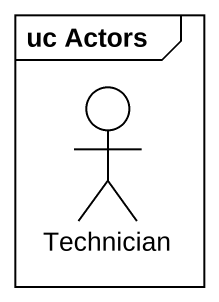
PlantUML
@startuml
mainframe uc Actors
actor Technician
@enduml
